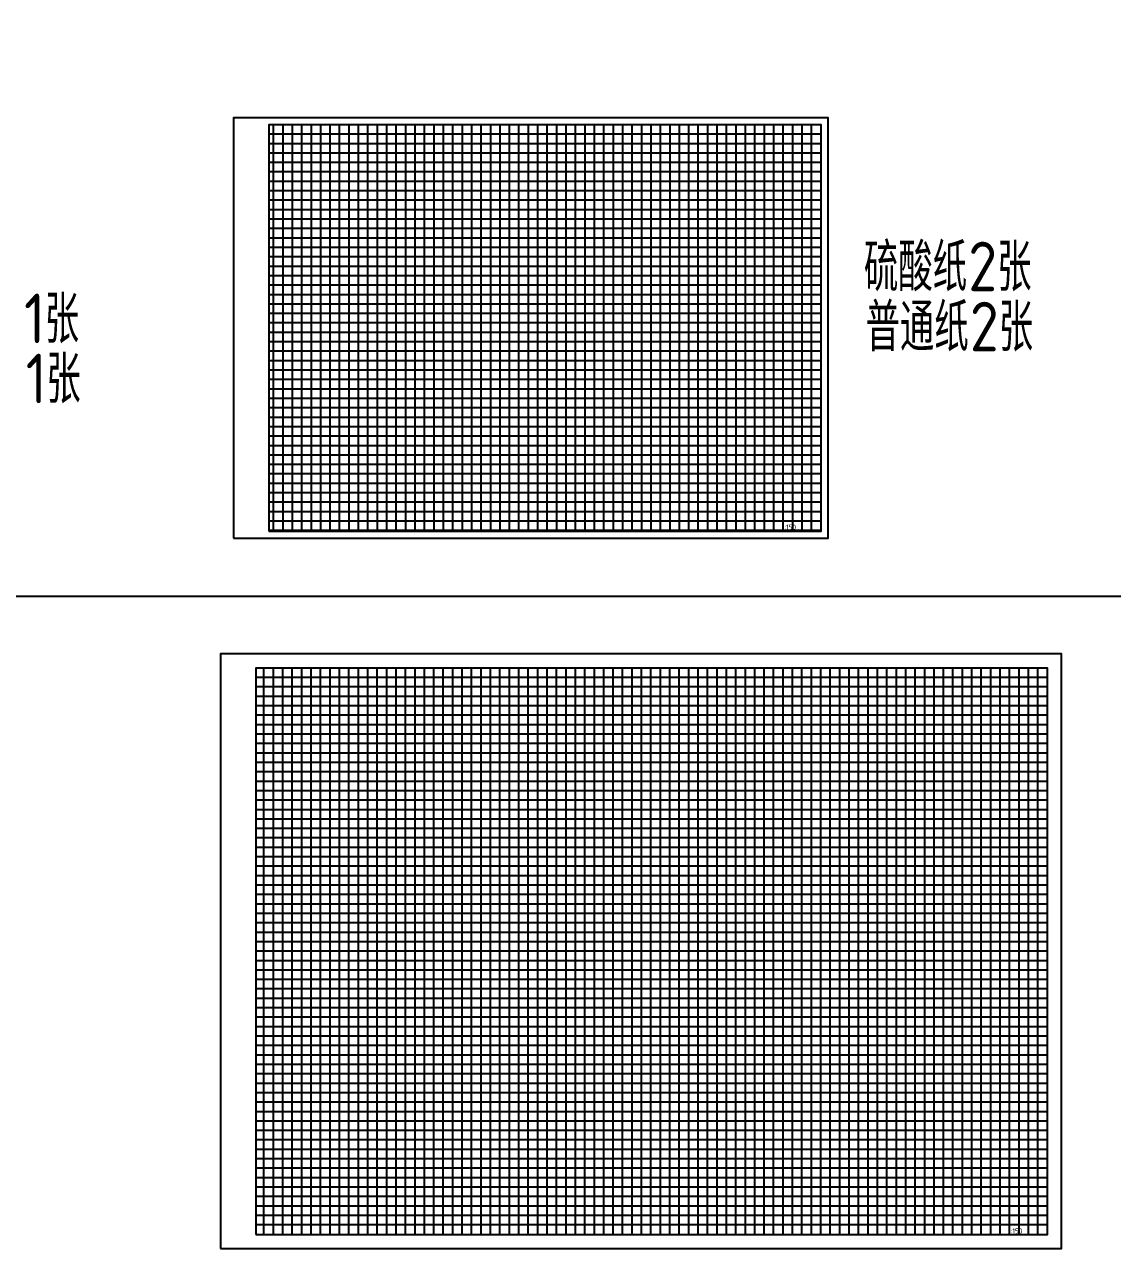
# Model space of a CAD drawing. Header units: millimetres. Extents: x 38046 to 69892, y 8139 to 15731.
# Drawn here: x 41320 to 42088, y 12161 to 13025 of the extents above; entities that cross this region are included whole.
import ezdxf

# ---------------------------------------------------------------- set-up
doc = ezdxf.new("R2010")
doc.units = ezdxf.units.MM
doc.header["$LTSCALE"] = 1000
doc.header["$MEASUREMENT"] = 0
doc.layers.get('0').update_dxf_attribs({"color": 3})
for name, color, linetype in [('PUB_TEXT', 3, 'Continuous'), ('PUB_TITLE', 4, 'Continuous'), ('图层3', 253, 'Continuous')]:
    doc.layers.add(name, color=color, linetype=linetype)
doc.styles.get("Standard").update_dxf_attribs({"font": 'gbenor.shx', "bigfont": 'gbcbig.shx'})

msp = doc.modelspace()

# ---------------------------------------------------------------- linework, layer by layer
for points in [[(41495.91, 12667.57), (41495.91, 12954.57)], [(41502.57, 12667.57), (41502.57, 12954.57)], [(41509.24, 12667.57), (41509.24, 12954.57)], [(41509.24, 12667.57), (41509.24, 12954.57)], [(41515.91, 12667.57), (41515.91, 12954.57)], [(41522.57, 12667.57), (41522.57, 12954.57)], [(41529.24, 12667.57), (41529.24, 12954.57)], [(41535.91, 12667.57), (41535.91, 12954.57)], [(41542.57, 12667.57), (41542.57, 12954.57)], [(41549.24, 12667.57), (41549.24, 12954.57)], [(41555.91, 12667.57), (41555.91, 12954.57)], [(41562.57, 12667.57), (41562.57, 12954.57)], [(41569.24, 12667.57), (41569.24, 12954.57)], [(41575.91, 12667.57), (41575.91, 12954.57)], [(41582.57, 12667.57), (41582.57, 12954.57)], [(41589.24, 12667.57), (41589.24, 12954.57)], [(41589.24, 12667.57), (41589.24, 12954.57)], [(41595.91, 12667.57), (41595.91, 12954.57)], [(41602.57, 12667.57), (41602.57, 12954.57)], [(41609.24, 12667.57), (41609.24, 12954.57)], [(41623.07, 12954.57), (41615.57, 12954.57)], [(41615.91, 12667.57), (41615.91, 12954.57)], [(41615.91, 12667.57), (41615.91, 12954.57)], [(41622.57, 12667.57), (41622.57, 12954.57)], [(41629.24, 12667.57), (41629.24, 12954.57)], [(41635.91, 12667.57), (41635.91, 12954.57)], [(41642.57, 12667.57), (41642.57, 12954.57)], [(41649.24, 12667.57), (41649.24, 12954.57)], [(41655.91, 12667.57), (41655.91, 12954.57)], [(41662.57, 12667.57), (41662.57, 12954.57)], [(41669.24, 12667.57), (41669.24, 12954.57)], [(41675.91, 12667.57), (41675.91, 12954.57)], [(41682.57, 12667.57), (41682.57, 12954.57)], [(41689.24, 12667.57), (41689.24, 12954.57)], [(41695.91, 12667.57), (41695.91, 12954.57)], [(41695.91, 12667.57), (41695.91, 12954.57)], [(41702.57, 12667.57), (41702.57, 12954.57)], [(41709.24, 12667.57), (41709.24, 12954.57)], [(41715.91, 12667.57), (41715.91, 12954.57)], [(41722.57, 12667.57), (41722.57, 12954.57)], [(41729.24, 12667.57), (41729.24, 12954.57)], [(41735.91, 12667.57), (41735.91, 12954.57)], [(41742.57, 12667.57), (41742.57, 12954.57)], [(41749.24, 12667.57), (41749.24, 12954.57)], [(41755.91, 12667.57), (41755.91, 12954.57)], [(41762.57, 12667.57), (41762.57, 12954.57)], [(41769.24, 12667.57), (41769.24, 12954.57)], [(41775.91, 12667.57), (41775.91, 12954.57)], [(41782.57, 12667.57), (41782.57, 12954.57)], [(41789.24, 12667.57), (41789.24, 12954.57)], [(41795.91, 12667.57), (41795.91, 12954.57)], [(41802.57, 12667.57), (41802.57, 12954.57)], [(41809.24, 12667.57), (41809.24, 12954.57)], [(41815.91, 12667.57), (41815.91, 12954.57)], [(41822.57, 12667.57), (41822.57, 12954.57)], [(41829.24, 12667.57), (41829.24, 12954.57)], [(41835.91, 12667.57), (41835.91, 12954.57)], [(41842.57, 12667.57), (41842.57, 12954.57)], [(41849.24, 12667.57), (41849.24, 12954.57)], [(41855.91, 12667.57), (41855.91, 12954.57)], [(41862.57, 12667.57), (41862.57, 12954.57)], [(41869.24, 12667.57), (41869.24, 12954.57)], [(41875.91, 12667.57), (41875.91, 12954.57)], [(41882.57, 12791.95), (41882.57, 12954.57)], [(41882.57, 12947.9), (41492.57, 12947.9)], [(41882.57, 12941.23), (41492.57, 12941.23)], [(41882.57, 12934.57), (41492.57, 12934.57)], [(41882.57, 12927.9), (41492.57, 12927.9)], [(41882.57, 12921.23), (41492.57, 12921.23)], [(41882.57, 12914.57), (41492.57, 12914.57)], [(41882.57, 12907.9), (41492.57, 12907.9)], [(41882.57, 12901.23), (41492.57, 12901.23)], [(41882.57, 12894.57), (41492.57, 12894.57)], [(41882.57, 12887.9), (41492.57, 12887.9)], [(41882.57, 12881.23), (41492.57, 12881.23)], [(41882.57, 12874.57), (41492.57, 12874.57)], [(41882.57, 12867.9), (41492.57, 12867.9)], [(41882.57, 12861.23), (41492.57, 12861.23)], [(41882.57, 12854.57), (41492.57, 12854.57)], [(41882.57, 12847.9), (41492.57, 12847.9)], [(41882.57, 12841.23), (41492.57, 12841.23)], [(41882.57, 12834.57), (41492.57, 12834.57)], [(41882.57, 12827.9), (41492.57, 12827.9)], [(41882.57, 12821.23), (41492.57, 12821.23)], [(41882.57, 12814.57), (41492.57, 12814.57)], [(41882.57, 12807.9), (41492.57, 12807.9)], [(41882.57, 12801.23), (41492.57, 12801.23)], [(41882.57, 12794.57), (41492.57, 12794.57)], [(41882.57, 12787.9), (41492.57, 12787.9)], [(41882.57, 12781.23), (41492.57, 12781.23)], [(41882.57, 12774.57), (41492.57, 12774.57)], [(41882.57, 12767.9), (41492.57, 12767.9)], [(41882.57, 12761.23), (41492.57, 12761.23)], [(41882.57, 12754.57), (41492.57, 12754.57)], [(41882.57, 12747.9), (41492.57, 12747.9)], [(41882.57, 12741.23), (41492.57, 12741.23)], [(41882.57, 12734.57), (41492.57, 12734.57)], [(41882.57, 12727.9), (41492.57, 12727.9)], [(41882.57, 12721.23), (41492.57, 12721.23)], [(41882.57, 12714.57), (41492.57, 12714.57)], [(41882.57, 12707.9), (41492.57, 12707.9)], [(41882.57, 12701.23), (41492.57, 12701.23)], [(41882.57, 12694.57), (41492.57, 12694.57)], [(41882.57, 12687.9), (41492.57, 12687.9)], [(41882.57, 12681.23), (41492.57, 12681.23)], [(41882.57, 12674.57), (41492.57, 12674.57)], [(41882.57, 12667.9), (41492.57, 12667.9)], [(42042.46, 12564.1), (41483.46, 12564.1)], [(41489.12, 12170.77), (41489.12, 12570.77)], [(41495.79, 12170.77), (41495.79, 12570.77)], [(41502.46, 12170.77), (41502.46, 12570.77)], [(41509.12, 12170.77), (41509.12, 12570.77)], [(41515.79, 12170.77), (41515.79, 12570.77)], [(41522.46, 12170.77), (41522.46, 12570.77)], [(41529.12, 12170.77), (41529.12, 12570.77)], [(41535.79, 12170.77), (41535.79, 12570.77)], [(41542.46, 12170.77), (41542.46, 12570.77)], [(41549.12, 12170.77), (41549.12, 12570.77)], [(41555.79, 12170.77), (41555.79, 12570.77)], [(41555.79, 12170.77), (41555.79, 12570.77)], [(41562.46, 12170.77), (41562.46, 12570.77)], [(41569.12, 12170.77), (41569.12, 12570.77)], [(41575.79, 12170.77), (41575.79, 12570.77)], [(41582.46, 12170.77), (41582.46, 12570.77)], [(41582.46, 12170.77), (41582.46, 12570.77)], [(41589.12, 12170.77), (41589.12, 12570.77)], [(41595.79, 12170.77), (41595.79, 12570.77)], [(41602.46, 12170.77), (41602.46, 12570.77)], [(41609.12, 12170.77), (41609.12, 12570.77)], [(41615.79, 12170.77), (41615.79, 12570.77)], [(41622.46, 12170.77), (41622.46, 12570.77)], [(41629.12, 12170.77), (41629.12, 12570.77)], [(41635.79, 12170.77), (41635.79, 12570.77)], [(41642.46, 12170.77), (41642.46, 12570.77)], [(41649.12, 12170.77), (41649.12, 12570.77)], [(41655.79, 12170.77), (41655.79, 12570.77)], [(41655.79, 12170.77), (41655.79, 12570.77)], [(41662.46, 12170.77), (41662.46, 12570.77)], [(41669.12, 12170.77), (41669.12, 12570.77)], [(41669.12, 12170.77), (41669.12, 12570.77)], [(41675.79, 12170.77), (41675.79, 12570.77)], [(41682.46, 12170.77), (41682.46, 12570.77)], [(41689.12, 12170.77), (41689.12, 12570.77)], [(41695.79, 12170.77), (41695.79, 12570.77)], [(41702.46, 12170.77), (41702.46, 12570.77)], [(41709.12, 12170.77), (41709.12, 12570.77)], [(41715.79, 12170.77), (41715.79, 12570.77)], [(41722.46, 12170.77), (41722.46, 12570.77)], [(41729.12, 12170.77), (41729.12, 12570.77)], [(41735.79, 12170.77), (41735.79, 12570.77)], [(41742.46, 12170.77), (41742.46, 12570.77)], [(41749.12, 12170.77), (41749.12, 12570.77)], [(41749.12, 12170.77), (41749.12, 12570.77)], [(41755.79, 12170.77), (41755.79, 12570.77)], [(41762.46, 12170.77), (41762.46, 12570.77)], [(41769.12, 12170.77), (41769.12, 12570.77)], [(41775.79, 12170.77), (41775.79, 12570.77)], [(41775.79, 12170.77), (41775.79, 12570.77)], [(41782.46, 12170.77), (41782.46, 12570.77)], [(41789.12, 12170.77), (41789.12, 12570.77)], [(41795.79, 12170.77), (41795.79, 12570.77)], [(41802.46, 12170.77), (41802.46, 12570.77)], [(41809.12, 12170.77), (41809.12, 12570.77)], [(41815.79, 12170.77), (41815.79, 12570.77)], [(41822.46, 12170.77), (41822.46, 12570.77)], [(41829.12, 12170.77), (41829.12, 12570.77)], [(41835.79, 12170.77), (41835.79, 12570.77)], [(41842.46, 12170.77), (41842.46, 12570.77)], [(41849.12, 12170.77), (41849.12, 12570.77)], [(41855.79, 12170.77), (41855.79, 12570.77)], [(41855.79, 12170.77), (41855.79, 12570.77)], [(41862.46, 12170.77), (41862.46, 12570.77)], [(41869.12, 12170.77), (41869.12, 12570.77)], [(41875.79, 12170.77), (41875.79, 12570.77)], [(41882.46, 12170.77), (41882.46, 12570.77)], [(41889.12, 12170.77), (41889.12, 12570.77)], [(41895.79, 12170.77), (41895.79, 12570.77)], [(41902.46, 12170.77), (41902.46, 12570.77)], [(41909.12, 12170.77), (41909.12, 12570.77)], [(41915.79, 12170.77), (41915.79, 12570.77)], [(41922.46, 12170.77), (41922.46, 12570.77)], [(41929.12, 12170.77), (41929.12, 12570.77)], [(41935.79, 12170.77), (41935.79, 12570.77)], [(41942.46, 12170.77), (41942.46, 12570.77)], [(41949.12, 12170.77), (41949.12, 12570.77)], [(41955.79, 12170.77), (41955.79, 12570.77)], [(41962.46, 12170.77), (41962.46, 12570.77)], [(41969.12, 12170.77), (41969.12, 12570.77)], [(41975.79, 12170.77), (41975.79, 12570.77)], [(41982.46, 12170.77), (41982.46, 12570.77)], [(41989.12, 12170.77), (41989.12, 12570.77)], [(41995.79, 12170.77), (41995.79, 12570.77)], [(42002.46, 12170.77), (42002.46, 12570.77)], [(42009.12, 12170.77), (42009.12, 12570.77)], [(42015.79, 12170.77), (42015.79, 12570.77)], [(42022.46, 12170.77), (42022.46, 12570.77)], [(42029.12, 12170.77), (42029.12, 12570.77)], [(42035.79, 12170.77), (42035.79, 12570.77)], [(42042.46, 12557.44), (41483.46, 12557.44)], [(42042.46, 12550.77), (41483.46, 12550.77)], [(42042.46, 12544.1), (41483.46, 12544.1)], [(42042.46, 12537.44), (41483.46, 12537.44)], [(42042.46, 12530.77), (41483.46, 12530.77)], [(42042.46, 12524.1), (41483.46, 12524.1)], [(42042.46, 12517.44), (41483.46, 12517.44)], [(42042.46, 12510.77), (41483.46, 12510.77)], [(42042.46, 12504.1), (41483.46, 12504.1)], [(42042.46, 12497.44), (41483.46, 12497.44)], [(42042.46, 12490.77), (41483.46, 12490.77)], [(42042.46, 12484.1), (41483.46, 12484.1)], [(42042.46, 12477.44), (41483.46, 12477.44)], [(42042.46, 12470.77), (41483.46, 12470.77)], [(42042.46, 12464.1), (41483.46, 12464.1)], [(42042.46, 12457.44), (41483.46, 12457.44)], [(42042.46, 12450.77), (41483.46, 12450.77)], [(42042.46, 12444.1), (41483.46, 12444.1)], [(42042.46, 12437.44), (41483.46, 12437.44)], [(42042.46, 12430.77), (41483.46, 12430.77)], [(42042.46, 12424.1), (41483.46, 12424.1)], [(42042.46, 12417.44), (41483.46, 12417.44)], [(42042.46, 12410.77), (41483.46, 12410.77)], [(42042.46, 12404.1), (41483.46, 12404.1)], [(42042.46, 12397.44), (41483.46, 12397.44)], [(42042.46, 12390.77), (41483.46, 12390.77)], [(42042.46, 12384.1), (41483.46, 12384.1)], [(42042.46, 12377.44), (41483.46, 12377.44)], [(42042.46, 12370.77), (41483.46, 12370.77)], [(42042.46, 12364.1), (41483.46, 12364.1)], [(42042.46, 12357.44), (41483.46, 12357.44)], [(42042.46, 12350.77), (41483.46, 12350.77)], [(42042.46, 12344.1), (41483.46, 12344.1)], [(42042.46, 12337.44), (41483.46, 12337.44)], [(42042.46, 12330.77), (41483.46, 12330.77)], [(42042.46, 12324.1), (41483.46, 12324.1)], [(42042.46, 12317.44), (41483.46, 12317.44)], [(42042.46, 12310.77), (41483.46, 12310.77)], [(42042.46, 12304.1), (41483.46, 12304.1)], [(42042.46, 12297.44), (41483.46, 12297.44)], [(42042.46, 12290.77), (41483.46, 12290.77)], [(42042.46, 12284.1), (41483.46, 12284.1)], [(42042.46, 12277.44), (41483.46, 12277.44)], [(42042.46, 12270.77), (41483.46, 12270.77)], [(42042.46, 12264.1), (41483.46, 12264.1)], [(42042.46, 12257.44), (41483.46, 12257.44)], [(42042.46, 12250.77), (41483.46, 12250.77)], [(42042.46, 12244.1), (41483.46, 12244.1)], [(42042.46, 12237.44), (41483.46, 12237.44)], [(42042.46, 12230.77), (41483.46, 12230.77)], [(42042.46, 12224.1), (41483.46, 12224.1)], [(42042.46, 12217.44), (41483.46, 12217.44)], [(42042.46, 12210.77), (41483.46, 12210.77)], [(42042.46, 12204.1), (41483.46, 12204.1)], [(42042.46, 12197.44), (41483.46, 12197.44)], [(42042.46, 12190.77), (41483.46, 12190.77)], [(42042.46, 12184.1), (41483.46, 12184.1)], [(42042.46, 12184.1), (41483.46, 12184.1)], [(42042.46, 12177.44), (41483.46, 12177.44)]]:
    msp.add_lwpolyline(points)
at = {"layer": 'PUB_TITLE'}
for points in [[(41467.57, 12662.57), (41887.57, 12662.57), (41887.57, 12959.57), (41467.57, 12959.57)], [(41492.57, 12667.57), (41882.57, 12667.57), (41882.57, 12954.57), (41492.57, 12954.57)], [(41458.46, 12160.77), (42052.46, 12160.77), (42052.46, 12580.77), (41458.46, 12580.77)], [(41483.46, 12170.77), (42042.46, 12170.77), (42042.46, 12570.77), (41483.46, 12570.77)]]:
    msp.add_lwpolyline(points, close=True, dxfattribs=at)
at = {"layer": '图层3', "color": 1}
msp.add_lwpolyline([(38045.89, 13396.86), (46412.98, 13396.86), (46412.98, 12621.35), (38045.89, 12621.35)], close=True, dxfattribs=at)

# ---------------------------------------------------------------- texts
at = {"layer": 'PUB_TEXT'}
for s, height, p in [('硫酸纸', 33.759, (41912.84, 12836.99)), ('2', 35, (41986.57, 12836.99)), ('张', 33.76, (42006.98, 12836.99)), ('1', 35, (41319.69, 12800.3)), ('张', 33.76, (41334.27, 12800.3)), ('普通纸', 33.759, (41913.98, 12794.55)), ('2', 35, (41987.7, 12794.55)), ('张', 33.76, (42008.12, 12794.55)), ('1', 35, (41320.82, 12757.87)), ('张', 33.76, (41335.4, 12757.87)), ('1:150', 3.5, (41854.75, 12668.59)), ('1:150', 3.5, (42014.63, 12171.46))]:
    msp.add_text(s, height=height, dxfattribs=at).set_placement(p)

doc.saveas('drawing.dxf')
